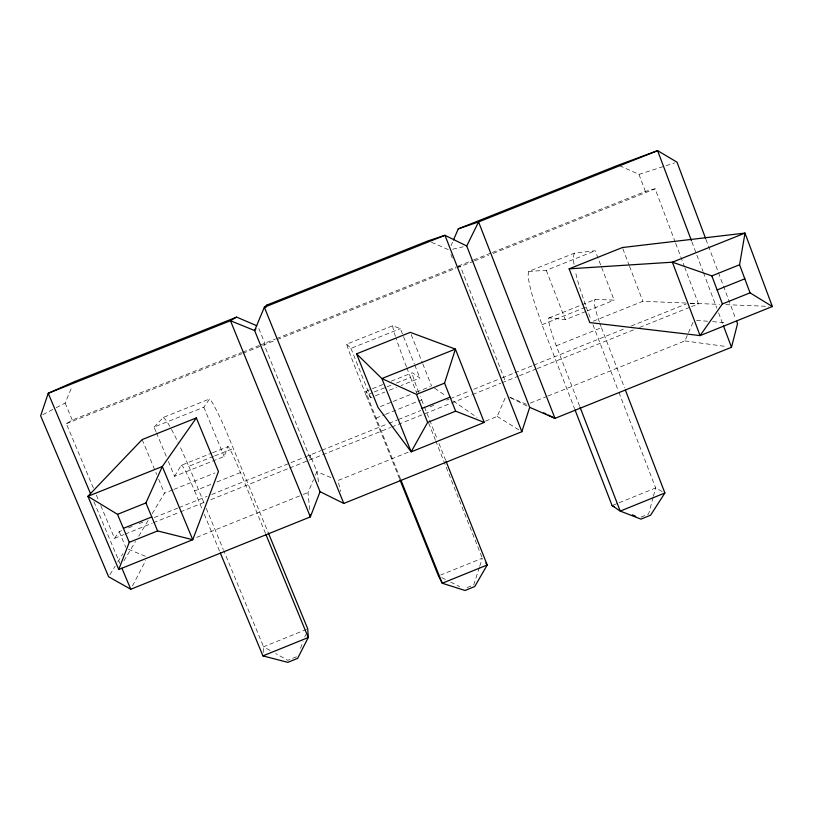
<?xml version="1.0" encoding="UTF-8"?>
<svg xmlns="http://www.w3.org/2000/svg" width="813" height="813" viewBox="0 0 813 813"><rect width="100%" height="100%" fill="white"/><g stroke="black" fill="none" stroke-linecap="round" stroke-linejoin="round"><path stroke-width="0.61" stroke-dasharray="4.07 3.05" d="M263.178 652.534L263.564 646.802L223.778 550.675M653.113 497.414L648.642 513.979L640.095 517.434M653.428 496.235L655.664 487.963L618.866 392.171M600.644 264.855L595.258 250.739L574.273 253.209L528.633 271.451L528.145 274.875A68.526 8.181 68.3 0 0 535.452 305.739L542.027 324.712L574.547 408.654M479.345 567.474L473.735 584.913L465.138 588.399M479.711 566.315L482.333 558.175L440.768 575.015M300.536 648.347L303.086 641.487M304.784 636.914L305.627 634.618M168.362 461.459L174.551 476.357L224.134 456.479L227.833 446.662A31.29 1.88 67.9 0 1 240.475 472.546L265.475 533.389M574.273 253.209L573.439 256.776A68.465 9.929 68.4 0 0 574.12 264.967M56.229 407.689L65.131 403.055L72.144 386.317M309.662 509.588L308.005 492.546L313.462 479.802M315.444 475.168L316.938 471.692L310.149 454.965L310.749 459.538L264.174 344.793L264.814 343.249L257.904 326.237M451.093 245.556L452.526 242.223M485.473 421.154L497.18 416.439L506.194 395.616M547.911 396.033L684.892 340.921L692.981 322.436M132.509 585.929L145.761 560.452M123.901 560.899L135.486 541.56M138.708 536.184L148.373 520.066M152.234 513.613L164.46 493.196L172.681 489.904M174.551 476.357L181.136 465.371L211.756 453.105M109.918 574.659L115.131 566.244M117.733 562.037L122.946 553.623M100.771 505.595L114.552 538.338L119.176 531.651L121.513 530.706M155.994 431.662L154.094 427.079L203.85 407.191L209.642 398.919L211.583 401.398A68.973 4.126 67.9 0 1 225.608 429.792L267.792 531.58M154.094 427.079L163.322 417.425L209.642 398.919M93.393 488.044L66.32 423.715L72.266 420.047L241.329 352.608M42.876 414.65L55.111 408.268M306.592 629.374L263.564 646.802L270.18 650.481M613.287 505.127L617.992 503.217M619.171 502.739L655.664 487.963L662.829 491.875M296.481 656.802L287.822 660.319L275.688 653.561M212.65 452.739L228.057 446.571M365.891 391.338L384.488 383.888M391.327 381.145L412.303 372.74L419.915 377.994L401.175 385.504M548.927 317.995L595.39 299.377L614.13 300.139L601.102 266.024M180.618 447.811L188.829 466.276L213.575 456.357M214.754 455.89L233.616 448.329M399.447 478.552L366.063 395.24L373.086 392.425M374.254 391.957L385.951 387.273M387.12 386.795L391.805 384.925M396.48 383.045L410.524 377.425L406.805 367.801M542.027 324.712L586.163 307.029L579.791 287.995A68.465 9.929 68.4 0 1 575.411 271.623M400.504 479.009L376.114 418.116A31.199 0.539 68.1 0 1 365.952 391.317L370.728 397.709L374.244 396.307M375.413 395.84L384.783 392.079M389.468 390.199L396.49 387.384M579.567 406.022L556.265 345.81A31.087 3.73 68.3 0 1 549.385 317.812L565.34 319.692L586.254 311.308M587.413 310.851L614.13 300.139M173.85 489.426L214.937 472.953M380.372 406.581L392.008 401.917M393.177 401.449L410.626 394.447M416.449 392.11L430.412 386.51M593.236 321.196L642.839 301.298L685.593 303.025M181.136 465.371A31.321 2.703 67.9 0 1 194.622 490.95L211.085 484.345M216.959 481.987L240.475 472.546M376.114 418.116L384.285 414.833M385.443 414.366L421.632 399.844A31.168 1.352 68.1 0 1 420.169 396.144M556.265 345.81L601.447 327.669A31.057 4.532 68.3 0 1 600.065 323.97M128.545 527.881L132.062 526.468M139.094 523.653L144.948 521.296M154.328 517.535L177.752 508.125M178.931 507.658L207.041 496.367M211.736 494.477L304.286 457.313M305.464 456.845L320.739 450.707M321.918 450.229L387.821 423.766M389 423.299L397.242 419.986M398.421 419.518L420.778 410.535M430.199 406.754L433.725 405.331M446.672 400.138L449.03 399.193M450.209 398.716L469.04 391.155M473.745 389.264L498.46 379.336M501.987 377.923L513.745 373.208M514.914 372.73L532.545 365.657M533.714 365.179L625.38 328.371M631.254 326.013L686.487 303.838M114.552 538.338L123.952 534.568M125.131 534.09L152.153 523.237M153.322 522.769L179.175 512.393M180.344 511.916L203.839 502.475M210.892 499.649L288.432 468.501M289.601 468.034L390.474 427.516M391.653 427.038L450.27 403.492M451.449 403.024L471.377 395.016M472.556 394.549L500.686 383.248M501.865 382.771L518.328 376.155M519.507 375.687L535.991 369.061M537.169 368.594L634.892 329.346M639.597 327.446L690.227 307.111M691.406 306.643L698.469 303.808L685.064 268.239M196.695 537.332L302.151 494.904M303.32 494.426L308.005 492.546M408.167 452.252L337.893 480.524L340.698 491.377M530.35 403.096L546.743 396.5M242.508 352.141L258.941 345.586M260.119 345.119L275.424 339.011M276.603 338.543L455.849 267.04M458.207 266.095L472.333 260.465M473.512 259.987L491.174 252.945M492.353 252.477L645.4 191.421L655.136 188.819L675.237 242.162M66.32 423.715L241.796 353.716M242.975 353.249L275.922 340.098M277.101 339.631L455.737 268.371M456.916 267.894L473.339 261.349M474.518 260.882L488.583 255.262M493.278 253.392L655.136 188.819M366.063 395.24L358.675 376.521A68.78 1.189 68.1 0 1 347.547 347.06L346.653 344.163L392.638 325.789L400.342 328.645L414.315 363.899M346.653 344.163L350.972 348.381L400.342 328.645M528.633 271.451L546.285 270.312L595.258 250.739M619.476 165.649L638.967 174.378L674.627 162.935M452.689 249.205L463.217 246.796M456.997 266.898L460.443 266.491L505.381 381.358M690.623 303.229L719.535 304.397M725.826 304.651L768.58 306.379M690.064 303.462L698.469 303.808M696.487 320.332L707.686 321.247M712.666 321.653L726.344 322.771M684.892 340.921L726.588 346.592M128.444 549.283L147.488 557.129M330.911 477.577L316.938 471.692L318.889 484.182M509.639 397.1L526.834 404.508M431.53 242.274L449.183 250.008M510.676 397.842L527.464 406.205M441.794 577.626L446.256 579.872M450.707 582.108L459.609 586.6M497.18 416.439L519.7 430.382M434.67 388.187L446.042 396.033M453.278 401.033L477.038 417.435M163.322 417.425L165.618 419.772A69.044 5.925 67.9 0 1 170.954 428.421M93.932 501.763L119.968 563.582M65.131 403.055L72.266 420.047M119.176 531.651L125.73 547.24M96.341 495.066L98.312 499.741M156.472 432.811L166.462 456.876M142.143 439.579L156.696 474.548M158.637 479.213L164.46 493.196M188.829 466.276L204.358 503.786M206.299 508.481L223.29 549.507M194.622 490.95L202.376 509.67M204.317 514.355L219.815 551.783M203.85 407.191L224.134 456.479M350.972 348.381L370.728 397.709M411.226 334.682L422.323 362.7M422.79 363.868L431.571 386.043M414.782 365.067L419.915 377.994M421.632 399.844L423.969 405.738M424.437 406.927L437.089 438.776M438.959 443.492L445.524 460.006M410.524 377.425L416.581 392.679M428.705 423.197L435.24 439.63M435.697 440.809L481.865 557.007M450.961 254.55L452.292 257.955M546.285 270.312L565.34 319.692M601.447 327.669L624.557 387.903M586.163 307.029L591.153 320.037M592.972 324.763L618.419 390.992M406.409 366.754L403.339 358.635A68.719 2.957 68.2 0 1 396.114 338.381M622.839 248.707L629.059 265.068M629.506 266.237L642.839 301.298M675.684 243.351L684.617 267.06M638.967 174.378L645.4 191.421M705.938 239.368L735.765 318.94M691.883 241.847L703.011 271.451M703.458 272.64L716.812 308.168M718.59 312.914L723.042 324.753M392.638 325.789L393.177 328.818A68.719 2.957 68.2 0 0 395.453 336.409M599.415 322.131A31.057 4.532 68.3 0 1 595.39 299.377M418.776 392.547A31.168 1.352 68.1 0 1 412.303 372.74M171.482 429.396A69.044 5.925 67.9 0 1 178.006 442.272"/><path stroke-width="1.22" d="M772.35 306.531L750.053 292.843L739.576 264.774L745.013 233.087L622.392 247.538L569.13 268.839L589.781 322.578L700.084 335.606L772.35 306.531L745.013 233.087L672.371 262.193L569.13 268.839M529.7 407.323L521.844 431.713L343.797 503.44L320.058 491.682L254.611 330.525L264.357 307.223L266.888 305.058L428.217 240.821L444.965 235.313L466.723 245.983L529.7 407.323L554.984 418.36L731.497 347.263L737.543 323.686L736.659 321.308M484.274 422.435L455.636 411.165L444.559 383.136L455.412 349.102L410.301 332.354L356.572 353.838L378.045 407.516L411.154 451.855L484.274 422.435L455.412 349.102L381.886 378.553L356.572 353.838M320.058 491.682L310.373 516.895L130.771 589.252L108.617 576.763L40.65 415.809L48.241 393.279L74.013 381.846L236.624 317.111L256.786 325.749M118.749 569.496L129.267 542.322L117.519 514.344L87.916 496.316L142.143 439.579L196.35 417.902L218.453 471.54L192.752 539.72L118.749 569.496L87.916 496.316L162.315 466.51L196.35 417.902M265.942 307.284L266.888 305.058M453.481 239.998L458.258 228.859L618.327 165.13L657.615 150.649L677.005 162.173L705.501 238.179M117.519 514.344L145.923 502.942L162.315 466.51L192.752 539.72L157.62 530.93L129.267 542.322M466.723 245.983L478.572 221.929L657.615 150.649L691.436 240.658M427.628 422.414L411.154 451.855L381.886 378.553L416.5 394.386L427.628 422.414L455.636 411.165M625.461 390.26L664.882 492.993L650.593 515.208L640.939 519.121L620.238 511.092L612.108 505.605L575.004 409.843M750.053 292.843L722.391 303.96L700.084 335.606L672.371 262.193L711.853 275.892L739.576 264.774M255.932 328.808L254.611 330.525L230.455 320.729L48.241 393.279L90.497 493.593M236.624 317.111L230.455 320.729L310.373 516.895L310.139 514.466M220.303 552.952L262.945 655.888L308.249 637.534L307.751 628.896L268.27 532.749M664.882 492.993L620.238 511.092L580.025 407.201M416.5 394.386L444.559 383.136M123.403 528.338L151.777 516.946M422.069 408.421L450.097 397.161M717.127 289.946L744.82 278.818M458.258 228.859L478.572 221.929L554.984 418.36L548.226 415.036M262.945 655.888L287.812 662.351L297.619 658.378L308.249 637.534L265.953 534.568M612.108 505.605L614.354 506.631M632.301 514.802L635.664 516.336M543.724 412.821L545.98 413.929M485.818 563.053L487.221 564.994L474.741 586.529L465.016 590.482L442.252 583.226L438.461 575.95L399.915 479.731M121.93 568.246L130.771 589.252M145.923 502.942L157.62 530.93M343.797 503.44L264.357 307.223L444.965 235.313L521.844 431.713M400.972 480.178L442.252 583.226L487.221 564.994L445.991 461.184M711.853 275.892L722.391 303.96M723.489 325.942L731.497 347.263"/></g></svg>
